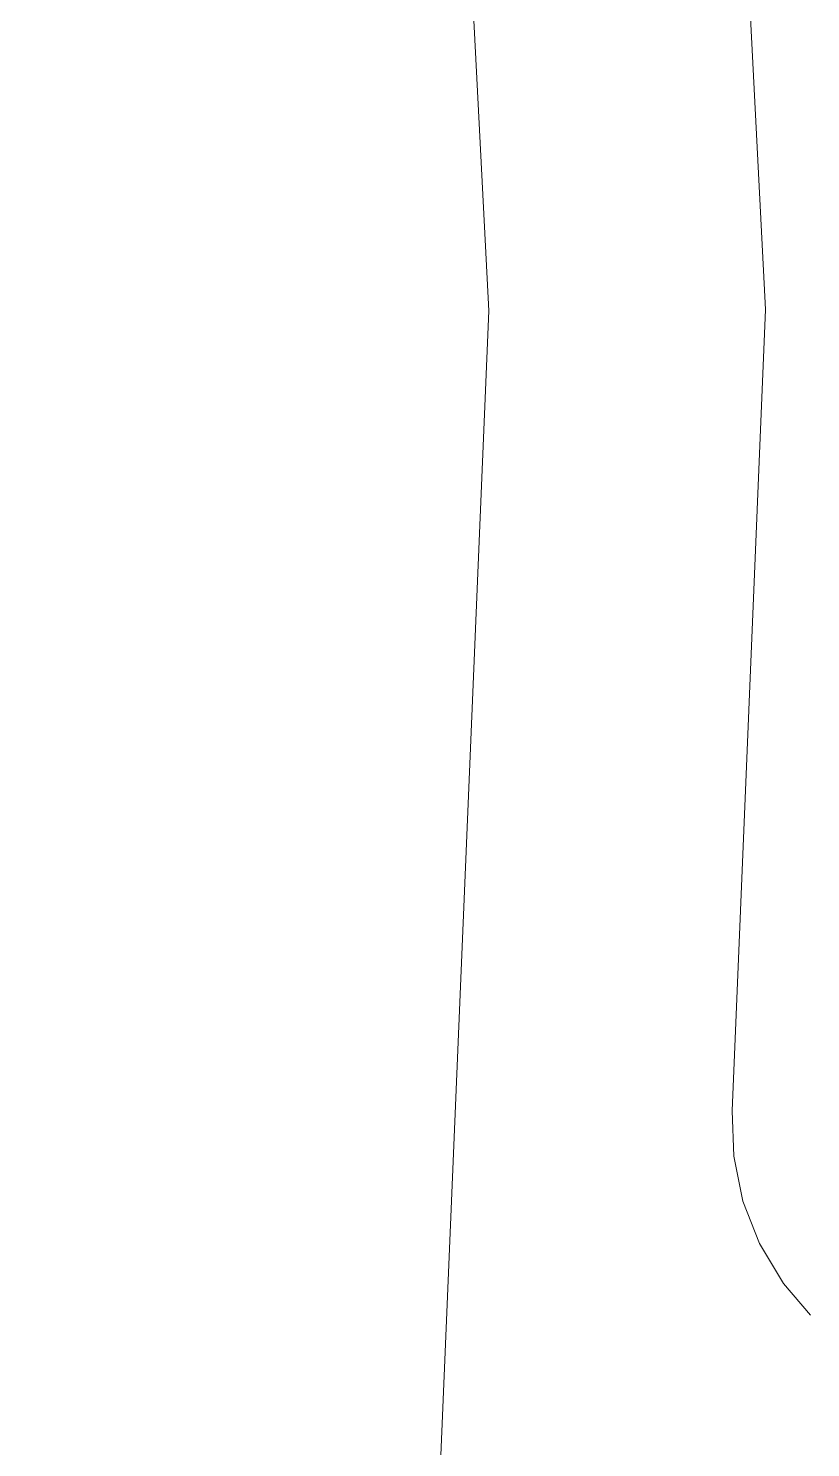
# Model space of a CAD drawing. Header units: metres. Extents: x -45 to 1930, y -347 to 488.
# Drawn here: x 7.01 to 21.44, y 38.28 to 64.46 of the extents above; entities that cross this region are included whole.
import ezdxf

# ---------------------------------------------------------------- set-up
doc = ezdxf.new("R2010")
doc.units = ezdxf.units.M
doc.layers.add('FLOATINGWINDOWS', color=2, linetype='Continuous', plot=False)

msp = doc.modelspace()

# ---------------------------------------------------------------- linework, layer by layer
at = {"linetype": 'Continuous', "lineweight": 0}
for p, q in [((19.522508, 80.396012), (20.608779, 59.272129)), ((20.608779, 59.272129), (20.299748, 51.881293)), ((20.299748, 51.881293), (19.990718, 44.490457)), ((19.990718, 44.490457), (20.020348, 43.658229)), ((20.020348, 43.658229), (20.191769, 42.828311)), ((20.191769, 42.828311), (20.497423, 42.046274)), ((20.497423, 42.046274), (20.94213, 41.309143)), ((20.94213, 41.309143), (21.439433, 40.725594))]:
    msp.add_line(p, q, dxfattribs=at)
at = {"layer": 'FLOATINGWINDOWS', "linetype": 'Continuous', "lineweight": 0, "flags": 128}
msp.add_lwpolyline([(7.010759, 2.526944), (14.522281, 35.791142), (15.503061, 59.247647), (14.443281, 79.856367)], dxfattribs=at)

doc.saveas('drawing.dxf')
